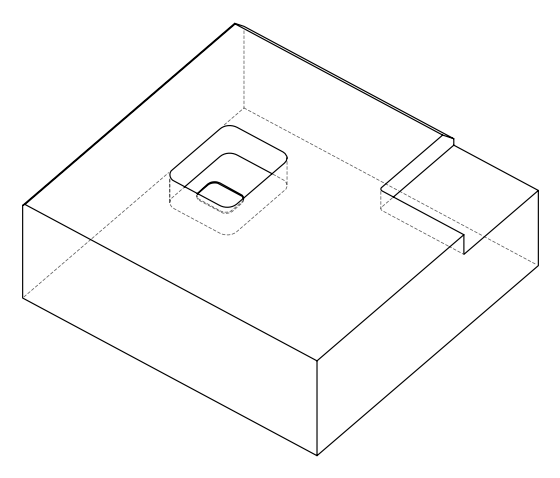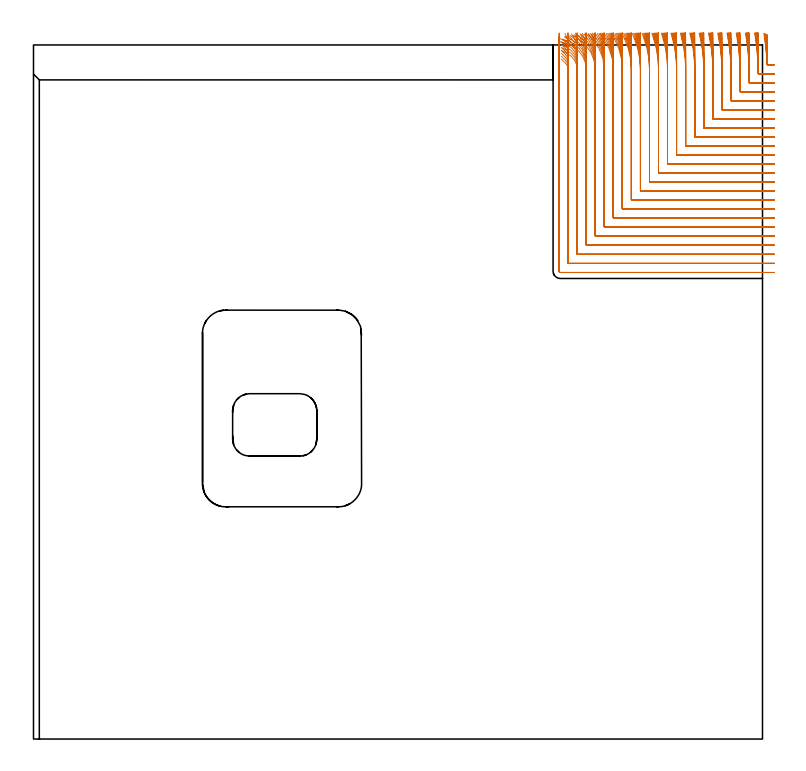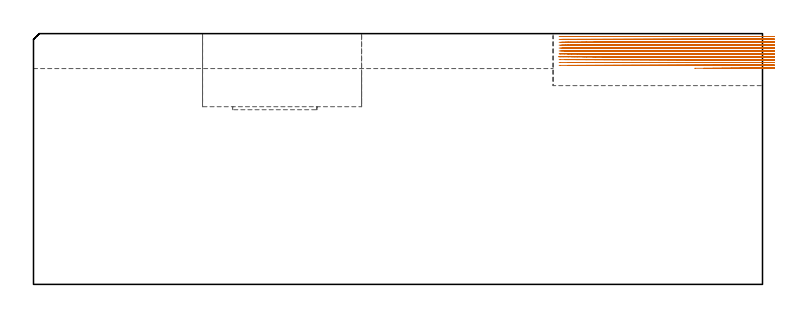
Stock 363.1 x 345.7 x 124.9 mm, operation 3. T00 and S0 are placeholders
(PLAN: 5 operations, 2 tool changes, 150.5 min)
(1 AREA_MILL | FG_CHAMFER_SURFACE | UGT0205_001 | 5.41 min | 1401 mm3)
(2 AREA_MILL_1 | FG_CHAMFER_SURFACE_1 | UGT0205_001 | 14.68 min | 40310 mm3)
(3 MILL_CORNER_NOTCH_RECTANGULAR | CORNER_NOTCH_RECTANGULAR | NXT0201_008 | Follow Part, ap 1.5, ae 75% | 117.06 min | 312967 mm3)
(4 MILL_RECTANGULAR_POCKET | POCKET_RECTANGULAR_STRAIGHT | NXT0201_012 | Follow Part, ap 4, ae 75% | 13.1 min | 278167 mm3)
(5 MILL_RECTANGULAR_POCKET_1 | POCKET_RECTANGULAR_STRAIGHT_1 | NXT0201_012 | Follow Part, ap 4, ae 75% | 0.28 min | 1844 mm3)
(TOOL UGT0205_001 | Chamfer Mill 20 x 3 x 45 deg. | D20 FL50 Z2)
(TOOL NXT0201_008 | ENDMILL 6mm [2P460-0600-NA 1630] | D6 FL26 Z6)
(TOOL NXT0201_012 | ENDMILL 16mm [2P460-1600-NA 1630] | D16 FL38 Z6)
(OP 3 MILL_CORNER_NOTCH_RECTANGULAR, part 1 of 2)
G17 G21 G94 G90
T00 M6
G54
G17 G0 G90 X363.758 Y351.461 S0 M3
G43 Z134.9 H1
Z123.461
G94 G1 X364.195 Y348.493 F250.
G2 X365.263 Y336.186 R103.5 F500.
G3 X365.556 Y335.9 R0.3
G2 X366.1 Y335.901 R103.5
G1 X369.1 F250.
G0 Z134.9
X359.148 Y351.664
Z123.461
G1 X359.612 Y348.7
G2 X360.8 Y333.408 R99. F500.
G1 Y331.694
G3 X361.094 Y331.4 R0.3
G1 X366.1
X369.1 F250.
G0 Z134.9
X354.569 Y351.66
Z123.461
G1 X355.055 Y348.7
G2 X356.3 Y333.408 R94.5 F500.
G1 Y327.194
G3 X356.594 Y326.9 R0.3
G1 X366.1
X369.1 F250.
G0 Z134.9
X349.982 Y351.656
Z123.461
G1 X350.491 Y348.7
G2 X351.8 Y333.408 R90. F500.
G1 Y322.694
G3 X352.094 Y322.4 R0.3
G1 X366.1
X369.1 F250.
G0 Z134.9
X345.385 Y351.652
Z123.461
G1 X345.921 Y348.7
G2 X347.3 Y333.408 R85.5 F500.
G1 Y318.195
G3 X347.595 Y317.9 R0.3
G1 X366.1
X369.1 F250.
G0 Z134.9
X340.777 Y351.646
Z123.461
G1 X341.343 Y348.7
G2 X342.8 Y333.408 R81. F500.
G1 Y313.695
G3 X343.095 Y313.4 R0.3
G1 X366.1
X369.1 F250.
G0 Z134.9
X336.156 Y351.639
Z123.461
G1 X336.756 Y348.7
G2 X338.3 Y333.408 R76.5 F500.
G1 Y309.195
G3 X338.595 Y308.9 R0.3
G1 X366.1
X369.1 F250.
G0 Z134.9
X331.52 Y351.632
Z123.461
G1 X332.157 Y348.7
G2 X333.8 Y333.408 R72. F500.
G1 Y304.695
G3 X334.095 Y304.4 R0.3
G1 X366.1
X369.1 F250.
G0 Z134.9
X326.865 Y351.622
Z123.461
G1 X327.545 Y348.7
G2 X329.3 Y333.408 R67.5 F500.
G1 Y300.195
G3 X329.595 Y299.9 R0.3
G1 X366.1
X369.1 F250.
G0 Z134.9
X322.188 Y351.61
Z123.461
G1 X322.916 Y348.7
G2 X324.8 Y333.408 R63. F500.
G1 Y295.695
G3 X325.095 Y295.4 R0.3
G1 X366.1
X369.1 F250.
G0 Z134.9
X317.482 Y351.596
Z123.461
G1 X318.266 Y348.7
G2 X320.3 Y333.408 R58.5 F500.
G1 Y291.196
G3 X320.596 Y290.9 R0.3
G1 X366.1
X369.1 F250.
G0 Z134.9
X312.74 Y351.577
Z123.461
G1 X313.589 Y348.7
G2 X315.8 Y333.408 R54. F500.
G1 Y286.696
G3 X316.096 Y286.4 R0.3
G1 X366.1
X369.1 F250.
G0 Z134.9
X307.952 Y351.553
Z123.461
G1 X308.879 Y348.7
G2 X311.3 Y333.408 R49.5 F500.
G1 Y282.196
G3 X311.596 Y281.9 R0.3
G1 X366.1
X369.1 F250.
G0 Z134.9
X303.103 Y351.521
Z123.461
G1 X304.122 Y348.7
G2 X306.8 Y333.408 R45. F500.
G1 Y277.696
G3 X307.096 Y277.4 R0.3
G1 X366.1
X369.1 F250.
G0 Z134.9
X298.169 Y351.478
Z123.461
G1 X299.302 Y348.7
G2 X302.3 Y333.408 R40.5 F500.
G1 Y273.196
G3 X302.596 Y272.9 R0.3
G1 X366.1
X369.1 F250.
G0 Z134.9
X293.116 Y351.416
Z123.461
G1 X294.391 Y348.7
G2 X297.8 Y333.408 R36. F500.
G1 Y268.696
G3 X298.096 Y268.4 R0.3
G1 X366.1
X369.1 F250.
G0 Z134.9
X287.883 Y351.323
Z123.461
G1 X289.339 Y348.7
G2 X293.3 Y333.408 R31.5 F500.
G1 Y264.197
G3 X293.597 Y263.9 R0.3
G1 X366.1
X369.1 F250.
G0 Z134.9
X282.353 Y351.172
Z123.461
G1 X284.052 Y348.7
G2 X288.8 Y333.408 R27. F500.
G1 Y259.697
G3 X289.097 Y259.4 R0.3
G1 X366.1
X369.1 F250.
G0 Z134.9
X276.266 Y350.901
Z123.461
G1 X278.305 Y348.7
G2 X284.3 Y333.408 R22.5 F500.
G1 Y255.197
G3 X284.597 Y254.9 R0.3
G1 X366.1
X369.1 F250.
G0 Z134.9
X268.746 Y350.282
Z123.461
G1 X271.295 Y348.7
G2 X279.8 Y333.408 R18. F500.
G1 Y250.697
G3 X280.097 Y250.4 R0.3
G1 X366.1
X369.1 F250.
G0 Z134.9
X262.996 Y347.185
Z123.461
G1 X265.857 Y346.284
G2 X275.3 Y333.408 R13.5 F500.
G1 Y246.197
G3 X275.597 Y245.9 R0.3
G1 X366.1
X369.1 F250.
G0 Z134.9
X263.112 Y342.804
Z123.461
G1 X265.799 Y341.47
G2 X270.8 Y333.408 R9. F500.
G1 Y241.697
G3 X271.097 Y241.4 R0.3
G1 X366.1
X369.1 F250.
G0 Z134.9
X262.932 Y338.696
Z123.461
G1 X265.025 Y336.547
G2 X266.3 Y333.408 R4.5 F500.
G1 Y237.197
G3 X266.597 Y236.9 R0.3
G1 X366.1
X369.1 F250.
G0 Z134.9
X261.8 Y336.408
Z123.461
G1 Y333.408
Y233. F500.
G3 X262.4 Y232.4 R0.6
G1 X366.1
X369.1 F250.
G0 Z134.9
X364.018 Y351.373
Z122.022
G1 X364.41 Y348.399
G2 X365.291 Y336.19 R103.5 F500.
G3 X365.585 Y335.9 R0.3
G2 X366.1 Y335.901 R103.5
G1 X369.1 F250.
G0 Z134.9
X359.408 Y351.671
Z122.022
G1 X359.827 Y348.7
G2 X360.8 Y334.857 R99. F500.
G1 Y331.694
G3 X361.094 Y331.4 R0.3
G1 X366.1
X369.1 F250.
G0 Z134.9
X354.841 Y351.668
Z122.022
G1 X355.281 Y348.7
G2 X356.3 Y334.857 R94.5 F500.
G1 Y327.194
G3 X356.594 Y326.9 R0.3
G1 X366.1
X369.1 F250.
G0 Z134.9
X350.268 Y351.664
Z122.022
G1 X350.729 Y348.7
G2 X351.8 Y334.857 R90. F500.
G1 Y322.694
G3 X352.094 Y322.4 R0.3
G1 X366.1
X369.1 F250.
G0 Z134.9
X345.686 Y351.66
Z122.022
G1 X346.172 Y348.7
G2 X347.3 Y334.857 R85.5 F500.
G1 Y318.195
G3 X347.595 Y317.9 R0.3
G1 X366.1
X369.1 F250.
G0 Z134.9
X341.096 Y351.656
Z122.022
G1 X341.608 Y348.7
G2 X342.8 Y334.857 R81. F500.
G1 Y313.695
G3 X343.095 Y313.4 R0.3
G1 X366.1
X369.1 F250.
G0 Z134.9
X336.494 Y351.65
Z122.022
G1 X337.037 Y348.7
G2 X338.3 Y334.857 R76.5 F500.
G1 Y309.195
G3 X338.595 Y308.9 R0.3
G1 X366.1
X369.1 F250.
G0 Z134.9
X331.88 Y351.644
Z122.022
G1 X332.457 Y348.7
G2 X333.8 Y334.857 R72. F500.
G1 Y304.695
G3 X334.095 Y304.4 R0.3
G1 X366.1
X369.1 F250.
G0 Z134.9
X327.25 Y351.636
Z122.022
G1 X327.865 Y348.7
G2 X329.3 Y334.857 R67.5 F500.
G1 Y300.195
G3 X329.595 Y299.9 R0.3
G1 X366.1
X369.1 F250.
G0 Z134.9
X322.601 Y351.627
Z122.022
G1 X323.26 Y348.7
G2 X324.8 Y334.857 R63. F500.
G1 Y295.695
G3 X325.095 Y295.4 R0.3
G1 X366.1
X369.1 F250.
G0 Z134.9
X317.929 Y351.615
Z122.022
G1 X318.639 Y348.7
G2 X320.3 Y334.857 R58.5 F500.
G1 Y291.196
G3 X320.596 Y290.9 R0.3
G1 X366.1
X369.1 F250.
G0 Z134.9
X313.226 Y351.6
Z122.022
G1 X313.996 Y348.7
G2 X315.8 Y334.857 R54. F500.
G1 Y286.696
G3 X316.096 Y286.4 R0.3
G1 X366.1
X369.1 F250.
G0 Z134.9
X308.486 Y351.58
Z122.022
G1 X309.325 Y348.7
G2 X311.3 Y334.857 R49.5 F500.
G1 Y282.196
G3 X311.596 Y281.9 R0.3
G1 X366.1
X369.1 F250.
G0 Z134.9
X303.695 Y351.555
Z122.022
G1 X304.618 Y348.7
G2 X306.8 Y334.857 R45. F500.
G1 Y277.696
G3 X307.096 Y277.4 R0.3
G1 X366.1
X369.1 F250.
G0 Z134.9
X298.835 Y351.519
Z122.022
G1 X299.861 Y348.7
G2 X302.3 Y334.857 R40.5 F500.
G1 Y273.196
G3 X302.596 Y272.9 R0.3
G1 X366.1
X369.1 F250.
G0 Z134.9
X293.879 Y351.469
Z122.022
G1 X295.032 Y348.7
G2 X297.8 Y334.857 R36. F500.
G1 Y268.696
G3 X298.096 Y268.4 R0.3
G1 X366.1
X369.1 F250.
G0 Z134.9
X288.777 Y351.395
Z122.022
G1 X290.095 Y348.7
G2 X293.3 Y334.857 R31.5 F500.
G1 Y264.197
G3 X293.597 Y263.9 R0.3
G1 X366.1
X369.1 F250.
G0 Z134.9
X283.443 Y351.276
Z122.022
G1 X284.981 Y348.7
G2 X288.8 Y334.857 R27. F500.
G1 Y259.697
G3 X289.097 Y259.4 R0.3
G1 X366.1
X369.1 F250.
G0 Z134.9
X277.692 Y351.065
Z122.022
G1 X279.538 Y348.7
G2 X284.3 Y334.857 R22.5 F500.
G1 Y255.197
G3 X284.597 Y254.9 R0.3
G1 X366.1
X369.1 F250.
G0 Z134.9
X270.998 Y350.618
Z122.022
G1 X273.305 Y348.7
G2 X279.8 Y334.857 R18. F500.
G1 Y250.697
G3 X280.097 Y250.4 R0.3
G1 X366.1
X369.1 F250.
G0 Z134.9
X263.611 Y348.567
Z122.022
G1 X266.429 Y347.538
G2 X275.3 Y334.857 R13.5 F500.
G1 Y246.197
G3 X275.597 Y245.9 R0.3
G1 X366.1
X369.1 F250.
G0 Z134.9
X263.112 Y344.253
Z122.022
G1 X265.8 Y342.92
G2 X270.8 Y334.857 R9. F500.
G1 Y241.697
G3 X271.097 Y241.4 R0.3
G1 X366.1
X369.1 F250.
G0 Z134.9
X262.942 Y340.143
Z122.022
G1 X265.03 Y337.99
G2 X266.3 Y334.857 R4.5 F500.
G1 Y237.197
G3 X266.597 Y236.9 R0.3
G1 X366.1
X369.1 F250.
G0 Z134.9
X261.8 Y337.857
Z122.022
G1 Y334.857
Y233. F500.
G3 X262.4 Y232.4 R0.6
G1 X366.1
X369.1 F250.
G0 Z134.9
X364.254 Y351.277
Z120.583
G1 X364.602 Y348.297
G2 X365.3 Y336.295 R103.5 F500.
G1 Y336.194
G3 X365.594 Y335.9 R0.3
G2 X366.1 Y335.901 R103.5
G1 X369.1 F250.
G0 Z134.9
X359.644 Y351.676
Z120.583
G1 X360.02 Y348.7
G2 X360.8 Y336.295 R99. F500.
G1 Y331.694
G3 X361.094 Y331.4 R0.3
G1 X366.1
X369.1 F250.
G0 Z134.9
X355.089 Y351.674
Z120.583
G1 X355.482 Y348.7
G2 X356.3 Y336.295 R94.5 F500.
G1 Y327.194
G3 X356.594 Y326.9 R0.3
G1 X366.1
X369.1 F250.
G0 Z134.9
X350.528 Y351.671
Z120.583
G1 X350.941 Y348.7
G2 X351.8 Y336.295 R90. F500.
G1 Y322.694
G3 X352.094 Y322.4 R0.3
G1 X366.1
X369.1 F250.
G0 Z134.9
X345.96 Y351.668
Z120.583
G1 X346.395 Y348.7
G2 X347.3 Y336.295 R85.5 F500.
G1 Y318.194
G3 X347.594 Y317.9 R0.3
G1 X366.1
X369.1 F250.
G0 Z134.9
X341.385 Y351.665
Z120.583
G1 X341.845 Y348.7
G2 X342.8 Y336.295 R81. F500.
G1 Y313.695
G3 X343.095 Y313.4 R0.3
G1 X366.1
X369.1 F250.
G0 Z134.9
X336.801 Y351.66
Z120.583
G1 X337.288 Y348.7
G2 X338.3 Y336.295 R76.5 F500.
G1 Y309.195
G3 X338.595 Y308.9 R0.3
G1 X366.1
X369.1 F250.
G0 Z134.9
X332.207 Y351.655
Z120.583
G1 X332.723 Y348.7
G2 X333.8 Y336.295 R72. F500.
G1 Y304.695
G3 X334.095 Y304.4 R0.3
G1 X366.1
X369.1 F250.
G0 Z134.9
X327.599 Y351.649
Z120.583
G1 X328.15 Y348.7
G2 X329.3 Y336.295 R67.5 F500.
G1 Y300.195
G3 X329.595 Y299.9 R0.3
G1 X366.1
X369.1 F250.
G0 Z134.9
X322.976 Y351.641
Z120.583
G1 X323.567 Y348.7
G2 X324.8 Y336.295 R63. F500.
G1 Y295.695
G3 X325.095 Y295.4 R0.3
G1 X366.1
X369.1 F250.
G0 Z134.9
X318.334 Y351.632
Z120.583
G1 X318.97 Y348.7
G2 X320.3 Y336.295 R58.5 F500.
G1 Y291.196
G3 X320.596 Y290.9 R0.3
G1 X366.1
X369.1 F250.
G0 Z134.9
X313.667 Y351.62
Z120.583
G1 X314.356 Y348.7
G2 X315.8 Y336.295 R54. F500.
G1 Y286.696
G3 X316.096 Y286.4 R0.3
G1 X366.1
X369.1 F250.
G0 Z134.9
X308.969 Y351.604
Z120.583
G1 X309.721 Y348.7
G2 X311.3 Y336.295 R49.5 F500.
G1 Y282.196
G3 X311.596 Y281.9 R0.3
G1 X366.1
X369.1 F250.
G0 Z134.9
X304.23 Y351.584
Z120.583
G1 X305.057 Y348.7
G2 X306.8 Y336.295 R45. F500.
G1 Y277.696
G3 X307.096 Y277.4 R0.3
G1 X366.1
X369.1 F250.
G0 Z134.9
X299.435 Y351.556
Z120.583
G1 X300.354 Y348.7
G2 X302.3 Y336.295 R40.5 F500.
G1 Y273.196
G3 X302.596 Y272.9 R0.3
G1 X366.1
X369.1 F250.
G0 Z134.9
X294.562 Y351.516
Z120.583
G1 X295.595 Y348.7
G2 X297.8 Y336.295 R36. F500.
G1 Y268.696
G3 X298.096 Y268.4 R0.3
G1 X366.1
X369.1 F250.
G0 Z134.9
X289.573 Y351.458
Z120.583
G1 X290.755 Y348.7
G2 X293.3 Y336.295 R31.5 F500.
G1 Y264.197
G3 X293.597 Y263.9 R0.3
G1 X366.1
X369.1 F250.
G0 Z134.9
X284.404 Y351.365
Z120.583
G1 X285.782 Y348.7
G2 X288.8 Y336.295 R27. F500.
G1 Y259.697
G3 X289.097 Y259.4 R0.3
G1 X366.1
X369.1 F250.
G0 Z134.9
X278.918 Y351.203
Z120.583
G1 X280.572 Y348.7
G2 X284.3 Y336.295 R22.5 F500.
G1 Y255.197
G3 X284.597 Y254.9 R0.3
G1 X366.1
X369.1 F250.
G0 Z134.9
X272.776 Y350.874
Z120.583
G1 X274.843 Y348.7
G2 X279.8 Y336.295 R18. F500.
G1 Y250.697
G3 X280.097 Y250.4 R0.3
G1 X366.1
X369.1 F250.
G0 Z134.9
X264.936 Y349.765
Z120.583
G1 X267.64 Y348.467
G2 X275.3 Y336.295 R13.5 F500.
G1 Y246.197
G3 X275.597 Y245.9 R0.3
G1 X366.1
X369.1 F250.
G0 Z134.9
X263.112 Y345.691
Z120.583
G1 X265.8 Y344.358
G2 X270.8 Y336.295 R9. F500.
G1 Y241.697
G3 X271.097 Y241.4 R0.3
G1 X366.1
X369.1 F250.
G0 Z134.9
X262.941 Y341.582
Z120.583
G1 X265.03 Y339.429
G2 X266.3 Y336.295 R4.5 F500.
G1 Y237.197
G3 X266.597 Y236.9 R0.3
G1 X366.1
X369.1 F250.
G0 Z134.9
X261.8 Y339.295
Z120.583
G1 Y336.295
Y233. F500.
G3 X262.4 Y232.4 R0.6
G1 X366.1
X369.1 F250.
G0 Z134.9
X364.467 Y351.177
Z119.144
G1 X364.77 Y348.192
G2 X365.3 Y337.734 R103.5 F500.
G1 Y336.194
G3 X365.594 Y335.9 R0.3
G2 X366.1 Y335.901 R103.5
G1 X369.1 F250.
G0 Z134.9
X359.858 Y351.682
Z119.144
G1 X360.191 Y348.7
G2 X360.8 Y337.734 R99. F500.
G1 Y331.694
G3 X361.094 Y331.4 R0.3
G1 X366.1
X369.1 F250.
G0 Z134.9
X355.313 Y351.68
Z119.144
G1 X355.662 Y348.7
G2 X356.3 Y337.734 R94.5 F500.
G1 Y327.194
G3 X356.594 Y326.9 R0.3
G1 X366.1
X369.1 F250.
G0 Z134.9
X350.764 Y351.678
Z119.144
G1 X351.129 Y348.7
G2 X351.8 Y337.734 R90. F500.
G1 Y322.694
G3 X352.094 Y322.4 R0.3
G1 X366.1
X369.1 F250.
G0 Z134.9
X346.209 Y351.675
Z119.144
G1 X346.594 Y348.7
G2 X347.3 Y337.734 R85.5 F500.
G1 Y318.194
G3 X347.594 Y317.9 R0.3
G1 X366.1
X369.1 F250.
G0 Z134.9
X341.648 Y351.672
Z119.144
G1 X342.054 Y348.7
G2 X342.8 Y337.734 R81. F500.
G1 Y313.695
G3 X343.095 Y313.4 R0.3
G1 X366.1
X369.1 F250.
G0 Z134.9
X337.08 Y351.669
Z119.144
G1 X337.51 Y348.7
G2 X338.3 Y337.734 R76.5 F500.
G1 Y309.195
G3 X338.595 Y308.9 R0.3
G1 X366.1
X369.1 F250.
G0 Z134.9
X332.503 Y351.665
Z119.144
G1 X332.96 Y348.7
G2 X333.8 Y337.734 R72. F500.
G1 Y304.695
G3 X334.095 Y304.4 R0.3
G1 X366.1
X369.1 F250.
G0 Z134.9
X327.916 Y351.66
Z119.144
G1 X328.403 Y348.7
G2 X329.3 Y337.734 R67.5 F500.
G1 Y300.195
G3 X329.595 Y299.9 R0.3
G1 X366.1
X369.1 F250.
G0 Z134.9
X323.316 Y351.654
Z119.144
G1 X323.838 Y348.7
G2 X324.8 Y337.734 R63. F500.
G1 Y295.695
G3 X325.095 Y295.4 R0.3
G1 X366.1
X369.1 F250.
G0 Z134.9
X318.701 Y351.647
Z119.144
G1 X319.263 Y348.7
G2 X320.3 Y337.734 R58.5 F500.
G1 Y291.196
G3 X320.596 Y290.9 R0.3
G1 X366.1
X369.1 F250.
G0 Z134.9
X314.066 Y351.637
Z119.144
G1 X314.675 Y348.7
G2 X315.8 Y337.734 R54. F500.
G1 Y286.696
G3 X316.096 Y286.4 R0.3
G1 X366.1
X369.1 F250.
G0 Z134.9
X309.405 Y351.625
Z119.144
G1 X310.07 Y348.7
G2 X311.3 Y337.734 R49.5 F500.
G1 Y282.196
G3 X311.596 Y281.9 R0.3
G1 X366.1
X369.1 F250.
G0 Z134.9
X304.712 Y351.61
Z119.144
G1 X305.443 Y348.7
G2 X306.8 Y337.734 R45. F500.
G1 Y277.696
G3 X307.096 Y277.4 R0.3
G1 X366.1
X369.1 F250.
G0 Z134.9
X299.975 Y351.588
Z119.144
G1 X300.787 Y348.7
G2 X302.3 Y337.734 R40.5 F500.
G1 Y273.196
G3 X302.596 Y272.9 R0.3
G1 X366.1
X369.1 F250.
G0 Z134.9
X295.175 Y351.557
Z119.144
G1 X296.089 Y348.7
G2 X297.8 Y337.734 R36. F500.
G1 Y268.696
G3 X298.096 Y268.4 R0.3
G1 X366.1
X369.1 F250.
G0 Z134.9
X290.285 Y351.512
Z119.144
G1 X291.33 Y348.7
G2 X293.3 Y337.734 R31.5 F500.
G1 Y264.197
G3 X293.597 Y263.9 R0.3
G1 X366.1
X369.1 F250.
G0 Z134.9
X285.254 Y351.441
Z119.144
G1 X286.473 Y348.7
G2 X288.8 Y337.734 R27. F500.
G1 Y259.697
G3 X289.097 Y259.4 R0.3
G1 X366.1
X369.1 F250.
G0 Z134.9
X279.985 Y351.32
Z119.144
G1 X281.447 Y348.7
G2 X284.3 Y337.734 R22.5 F500.
G1 Y255.197
G3 X284.597 Y254.9 R0.3
G1 X366.1
X369.1 F250.
G0 Z134.9
X274.246 Y351.079
Z119.144
G1 X276.074 Y348.7
G2 X279.8 Y337.734 R18. F500.
G1 Y250.697
G3 X280.097 Y250.4 R0.3
G1 X366.1
X369.1 F250.
G0 Z134.9
X267.237 Y350.45
Z119.144
G1 X269.674 Y348.7
G2 X275.3 Y337.734 R13.5 F500.
G1 Y246.197
G3 X275.597 Y245.9 R0.3
G1 X366.1
X369.1 F250.
G0 Z134.9
X263.114 Y347.129
Z119.144
G1 X265.802 Y345.795
G2 X270.8 Y337.734 R9. F500.
G1 Y241.697
G3 X271.097 Y241.4 R0.3
G1 X366.1
X369.1 F250.
G0 Z134.9
X262.941 Y343.021
Z119.144
G1 X265.03 Y340.867
G2 X266.3 Y337.734 R4.5 F500.
G1 Y237.198
G3 X266.597 Y236.9 R0.3
G1 X366.1
X369.1 F250.
G0 Z134.9
X261.8 Y340.734
Z119.144
G1 Y337.734
Y233. F500.
G3 X262.4 Y232.4 R0.6
G1 X366.1
X369.1 F250.
G0 Z134.9
X364.657 Y351.077
Z117.705
G1 X364.915 Y348.089
G2 X365.3 Y339.17 R103.5 F500.
G1 Y336.194
G3 X365.594 Y335.9 R0.3
G2 X366.1 Y335.901 R103.5
G1 X369.1 F250.
G0 Z134.9
X360.051 Y351.686
Z117.705
G1 X360.34 Y348.7
G2 X360.8 Y339.17 R99. F500.
G1 Y331.694
G3 X361.094 Y331.4 R0.3
G1 X366.1
X369.1 F250.
G0 Z134.9
X355.516 Y351.685
Z117.705
G1 X355.818 Y348.7
G2 X356.3 Y339.17 R94.5 F500.
G1 Y327.194
G3 X356.594 Y326.9 R0.3
G1 X366.1
X369.1 F250.
G0 Z134.9
X350.976 Y351.683
Z117.705
G1 X351.294 Y348.7
G2 X351.8 Y339.17 R90. F500.
G1 Y322.694
G3 X352.094 Y322.4 R0.3
G1 X366.1
X369.1 F250.
G0 Z134.9
X346.433 Y351.681
Z117.705
G1 X346.767 Y348.7
G2 X347.3 Y339.17 R85.5 F500.
G1 Y318.194
G3 X347.594 Y317.9 R0.3
G1 X366.1
X369.1 F250.
G0 Z134.9
X341.884 Y351.679
Z117.705
G1 X342.237 Y348.7
G2 X342.8 Y339.17 R81. F500.
G1 Y313.695
G3 X343.095 Y313.4 R0.3
G1 X366.1
X369.1 F250.
G0 Z134.9
X337.33 Y351.677
Z117.705
G1 X337.704 Y348.7
G2 X338.3 Y339.17 R76.5 F500.
G1 Y309.195
G3 X338.595 Y308.9 R0.3
G1 X366.1
X369.1 F250.
G0 Z134.9
X332.769 Y351.674
Z117.705
G1 X333.167 Y348.7
G2 X333.8 Y339.17 R72. F500.
G1 Y304.695
G3 X334.095 Y304.4 R0.3
G1 X366.1
X369.1 F250.
G0 Z134.9
X328.2 Y351.67
Z117.705
G1 X328.624 Y348.7
G2 X329.3 Y339.17 R67.5 F500.
G1 Y300.195
G3 X329.595 Y299.9 R0.3
G1 X366.1
X369.1 F250.
G0 Z134.9
X323.621 Y351.665
Z117.705
G1 X324.075 Y348.7
G2 X324.8 Y339.17 R63. F500.
G1 Y295.695
G3 X325.095 Y295.4 R0.3
G1 X366.1
X369.1 F250.
G0 Z134.9
X319.03 Y351.66
Z117.705
G1 X319.519 Y348.7
G2 X320.3 Y339.17 R58.5 F500.
G1 Y291.196
G3 X320.596 Y290.9 R0.3
G1 X366.1
X369.1 F250.
G0 Z134.9
X314.423 Y351.653
Z117.705
G1 X314.952 Y348.7
G2 X315.8 Y339.17 R54. F500.
G1 Y286.696
G3 X316.096 Y286.4 R0.3
G1 X366.1
X369.1 F250.
G0 Z134.9
X309.796 Y351.644
Z117.705
G1 X310.374 Y348.7
G2 X311.3 Y339.17 R49.5 F500.
G1 Y282.196
G3 X311.596 Y281.9 R0.3
G1 X366.1
X369.1 F250.
G0 Z134.9
X305.144 Y351.632
Z117.705
G1 X305.779 Y348.7
G2 X306.8 Y339.17 R45. F500.
G1 Y277.696
G3 X307.096 Y277.4 R0.3
G1 X366.1
X369.1 F250.
G0 Z134.9
X300.457 Y351.616
Z117.705
G1 X301.163 Y348.7
G2 X302.3 Y339.17 R40.5 F500.
G1 Y273.196
G3 X302.596 Y272.9 R0.3
G1 X366.1
X369.1 F250.
G0 Z134.9
X295.722 Y351.593
Z117.705
G1 X296.516 Y348.7
G2 X297.8 Y339.17 R36. F500.
G1 Y268.696
G3 X298.096 Y268.4 R0.3
G1 X366.1
X369.1 F250.
G0 Z134.9
X290.916 Y351.559
Z117.705
G1 X291.824 Y348.7
G2 X293.3 Y339.17 R31.5 F500.
G1 Y264.197
G3 X293.597 Y263.9 R0.3
G1 X366.1
X369.1 F250.
G0 Z134.9
X286.003 Y351.507
Z117.705
G1 X287.062 Y348.7
G2 X288.8 Y339.17 R27. F500.
G1 Y259.697
G3 X289.097 Y259.4 R0.3
G1 X366.1
X369.1 F250.
G0 Z134.9
X280.911 Y351.418
Z117.705
G1 X282.182 Y348.7
G2 X284.3 Y339.17 R22.5 F500.
G1 Y255.197
G3 X284.597 Y254.9 R0.3
G1 X366.1
X369.1 F250.
G0 Z134.9
X275.482 Y351.245
Z117.705
G1 X277.07 Y348.7
G2 X279.8 Y339.17 R18. F500.
G1 Y250.697
G3 X280.097 Y250.4 R0.3
G1 X366.1
X369.1 F250.
G0 Z134.9
X269.244 Y350.825
Z117.705
G1 X271.362 Y348.7
G2 X275.3 Y339.17 R13.5 F500.
G1 Y246.197
G3 X275.597 Y245.9 R0.3
G1 X366.1
X369.1 F250.
G0 Z134.9
X263.496 Y348.504
Z117.705
G1 X266.127 Y347.062
G2 X270.8 Y339.17 R9. F500.
G1 Y241.697
G3 X271.097 Y241.4 R0.3
G1 X366.1
X369.1 F250.
G0 Z134.9
X262.94 Y344.457
Z117.705
G1 X265.029 Y342.304
G2 X266.3 Y339.17 R4.5 F500.
G1 Y237.197
G3 X266.597 Y236.9 R0.3
G1 X366.1
X369.1 F250.
G0 Z134.9
X261.8 Y342.17
Z117.705
G1 Y339.17
Y233. F500.
G3 X262.4 Y232.4 R0.6
G1 X366.1
X369.1 F250.
G0 Z134.9
X364.823 Y350.983
Z116.267
G1 X365.037 Y347.991
G2 X365.3 Y340.613 R103.5 F500.
G1 Y336.194
G3 X365.594 Y335.9 R0.3
G2 X366.1 Y335.901 R103.5
G1 X369.1 F250.
G0 Z134.9
X360.224 Y351.69
Z116.267
G1 X360.469 Y348.7
G2 X360.8 Y340.613 R99. F500.
G1 Y331.694
G3 X361.094 Y331.4 R0.3
G1 X366.1
X369.1 F250.
G0 Z134.9
X355.697 Y351.689
Z116.267
G1 X355.953 Y348.7
G2 X356.3 Y340.613 R94.5 F500.
G1 Y327.194
G3 X356.594 Y326.9 R0.3
G1 X366.1
X369.1 F250.
G0 Z134.9
X351.166 Y351.688
Z116.267
G1 X351.436 Y348.7
G2 X351.8 Y340.613 R90. F500.
G1 Y322.694
G3 X352.094 Y322.4 R0.3
G1 X366.1
X369.1 F250.
G0 Z134.9
X346.633 Y351.687
Z116.267
G1 X346.917 Y348.7
G2 X347.3 Y340.613 R85.5 F500.
G1 Y318.194
G3 X347.594 Y317.9 R0.3
G1 X366.1
X369.1 F250.
G0 Z134.9
X342.096 Y351.685
Z116.267
G1 X342.395 Y348.7
G2 X342.8 Y340.613 R81. F500.
G1 Y313.695
G3 X343.095 Y313.4 R0.3
G1 X366.1
X369.1 F250.
G0 Z134.9
X337.554 Y351.683
Z116.267
G1 X337.871 Y348.7
G2 X338.3 Y340.613 R76.5 F500.
G1 Y309.195
G3 X338.595 Y308.9 R0.3
G1 X366.1
X369.1 F250.
G0 Z134.9
X333.007 Y351.681
Z116.267
G1 X333.344 Y348.7
G2 X333.8 Y340.613 R72. F500.
G1 Y304.695
G3 X334.095 Y304.4 R0.3
G1 X366.1
X369.1 F250.
G0 Z134.9
X328.454 Y351.678
Z116.267
G1 X328.814 Y348.7
G2 X329.3 Y340.613 R67.5 F500.
G1 Y300.195
G3 X329.595 Y299.9 R0.3
G1 X366.1
X369.1 F250.
G0 Z134.9
X323.894 Y351.675
Z116.267
G1 X324.279 Y348.7
G2 X324.8 Y340.613 R63. F500.
G1 Y295.695
G3 X325.095 Y295.4 R0.3
G1 X366.1
X369.1 F250.
G0 Z134.9
X319.324 Y351.671
Z116.267
G1 X319.738 Y348.7
G2 X320.3 Y340.613 R58.5 F500.
G1 Y291.196
G3 X320.596 Y290.9 R0.3
G1 X366.1
X369.1 F250.
G0 Z134.9
X314.742 Y351.666
Z116.267
G1 X315.191 Y348.7
G2 X315.8 Y340.613 R54. F500.
G1 Y286.696
G3 X316.096 Y286.4 R0.3
G1 X366.1
X369.1 F250.
G0 Z134.9
X310.145 Y351.66
Z116.267
G1 X310.635 Y348.7
G2 X311.3 Y340.613 R49.5 F500.
G1 Y282.196
G3 X311.596 Y281.9 R0.3
G1 X366.1
X369.1 F250.
G0 Z134.9
X305.528 Y351.651
Z116.267
G1 X306.067 Y348.7
G2 X306.8 Y340.613 R45. F500.
G1 Y277.696
G3 X307.096 Y277.4 R0.3
G1 X366.1
X369.1 F250.
G0 Z134.9
X300.885 Y351.64
Z116.267
G1 X301.484 Y348.7
G2 X302.3 Y340.613 R40.5 F500.
G1 Y273.196
G3 X302.596 Y272.9 R0.3
G1 X366.1
X369.1 F250.
G0 Z134.9
X296.206 Y351.623
Z116.267
G1 X296.88 Y348.7
G2 X297.8 Y340.613 R36. F500.
G1 Y268.696
G3 X298.096 Y268.4 R0.3
G1 X366.1
X369.1 F250.
G0 Z134.9
X291.474 Y351.599
Z116.267
G1 X292.244 Y348.7
G2 X293.3 Y340.613 R31.5 F500.
G1 Y264.197
G3 X293.597 Y263.9 R0.3
G1 X366.1
X369.1 F250.
G0 Z134.9
X286.662 Y351.562
Z116.267
G1 X287.56 Y348.7
G2 X288.8 Y340.613 R27. F500.
G1 Y259.697
G3 X289.097 Y259.4 R0.3
G1 X366.1
X369.1 F250.
G0 Z134.9
X281.718 Y351.499
Z116.267
G1 X282.796 Y348.7
G2 X284.3 Y340.613 R22.5 F500.
G1 Y255.197
G3 X284.597 Y254.9 R0.3
G1 X366.1
X369.1 F250.
G0 Z134.9
X276.533 Y351.38
Z116.267
G1 X277.881 Y348.7
G2 X279.8 Y340.613 R18. F500.
G1 Y250.697
G3 X280.097 Y250.4 R0.3
G1 X366.1
X369.1 F250.
G0 Z134.9
X270.812 Y351.102
Z116.267
G1 X272.61 Y348.7
G2 X275.3 Y340.613 R13.5 F500.
G1 Y246.197
G3 X275.597 Y245.9 R0.3
G1 X366.1
X369.1 F250.
G0 Z134.9
X264.395 Y349.738
Z116.267
G1 X266.873 Y348.047
G2 X270.8 Y340.613 R9. F500.
G1 Y241.697
G3 X271.097 Y241.4 R0.3
G1 X366.1
X369.1 F250.
G0 Z134.9
X262.939 Y345.9
Z116.267
G1 X265.029 Y343.747
G2 X266.3 Y340.613 R4.5 F500.
G1 Y237.197
G3 X266.597 Y236.9 R0.3
G1 X366.1
X369.1 F250.
G0 Z134.9
X261.8 Y343.613
Z116.267
G1 Y340.613
Y233. F500.
G3 X262.4 Y232.4 R0.6
G1 X366.1
X369.1 F250.
G0 Z134.9
X364.979 Y350.892
Z114.828
G1 X365.144 Y347.896
G2 X365.3 Y342.212 R103.5 F500.
G1 Y336.194
G3 X365.594 Y335.9 R0.3
G2 X366.1 Y335.901 R103.5
G1 X369.1 F250.
G0 Z134.9
X360.391 Y351.694
Z114.828
G1 X360.587 Y348.7
G2 X360.8 Y342.212 R99. F500.
G1 Y331.694
G3 X361.094 Y331.4 R0.3
G1 X366.1
X369.1 F250.
G0 Z134.9
X355.871 Y351.693
Z114.828
G1 X356.077 Y348.7
G2 X356.3 Y342.212 R94.5 F500.
G1 Y327.194
G3 X356.594 Y326.9 R0.3
G1 X366.1
X369.1 F250.
G0 Z134.9
X351.35 Y351.692
Z114.828
G1 X351.566 Y348.7
G2 X351.8 Y342.212 R90. F500.
G1 Y322.694
G3 X352.094 Y322.4 R0.3
G1 X366.1
X369.1 F250.
G0 Z134.9
X346.826 Y351.691
Z114.828
G1 X347.053 Y348.7
G2 X347.3 Y342.212 R85.5 F500.
G1 Y318.194
G3 X347.594 Y317.9 R0.3
G1 X366.1
X369.1 F250.
G0 Z134.9
X342.299 Y351.69
Z114.828
G1 X342.54 Y348.7
G2 X342.8 Y342.212 R81. F500.
G1 Y313.695
G3 X343.095 Y313.4 R0.3
G1 X366.1
X369.1 F250.
G0 Z134.9
X337.77 Y351.689
Z114.828
G1 X338.024 Y348.7
G2 X338.3 Y342.212 R76.5 F500.
G1 Y309.195
G3 X338.595 Y308.9 R0.3
G1 X366.1
X369.1 F250.
G0 Z134.9
X333.237 Y351.688
Z114.828
G1 X333.507 Y348.7
G2 X333.8 Y342.212 R72. F500.
G1 Y304.695
G3 X334.095 Y304.4 R0.3
G1 X366.1
X369.1 F250.
G0 Z134.9
X328.699 Y351.686
Z114.828
G1 X328.987 Y348.7
G2 X329.3 Y342.212 R67.5 F500.
G1 Y300.195
G3 X329.595 Y299.9 R0.3
G1 X366.1
X369.1 F250.
G0 Z134.9
X324.156 Y351.684
Z114.828
G1 X324.465 Y348.7
G2 X324.8 Y342.212 R63. F500.
G1 Y295.695
G3 X325.095 Y295.4 R0.3
G1 X366.1
X369.1 F250.
G0 Z134.9
X319.606 Y351.681
Z114.828
G1 X319.939 Y348.7
G2 X320.3 Y342.212 R58.5 F500.
G1 Y291.196
G3 X320.596 Y290.9 R0.3
G1 X366.1
X369.1 F250.
G0 Z134.9
X315.048 Y351.678
Z114.828
G1 X315.409 Y348.7
G2 X315.8 Y342.212 R54. F500.
G1 Y286.696
G3 X316.096 Y286.4 R0.3
G1 X366.1
X369.1 F250.
G0 Z134.9
X310.48 Y351.674
Z114.828
G1 X310.873 Y348.7
G2 X311.3 Y342.212 R49.5 F500.
G1 Y282.196
G3 X311.596 Y281.9 R0.3
G1 X366.1
X369.1 F250.
G0 Z134.9
X305.897 Y351.669
Z114.828
G1 X306.33 Y348.7
G2 X306.8 Y342.212 R45. F500.
G1 Y277.696
G3 X307.096 Y277.4 R0.3
G1 X366.1
X369.1 F250.
G0 Z134.9
X301.296 Y351.661
Z114.828
G1 X301.777 Y348.7
G2 X302.3 Y342.212 R40.5 F500.
G1 Y273.196
G3 X302.596 Y272.9 R0.3
G1 X366.1
X369.1 F250.
G0 Z134.9
X296.67 Y351.651
Z114.828
G1 X297.21 Y348.7
G2 X297.8 Y342.212 R36. F500.
G1 Y268.696
G3 X298.096 Y268.4 R0.3
G1 X366.1
X369.1 F250.
G0 Z134.9
X292.007 Y351.636
Z114.828
G1 X292.625 Y348.7
G2 X293.3 Y342.212 R31.5 F500.
G1 Y264.197
G3 X293.597 Y263.9 R0.3
G1 X366.1
X369.1 F250.
G0 Z134.9
X287.288 Y351.612
Z114.828
G1 X288.009 Y348.7
G2 X288.8 Y342.212 R27. F500.
G1 Y259.697
G3 X289.097 Y259.4 R0.3
G1 X366.1
X369.1 F250.
G0 Z134.9
X282.479 Y351.573
Z114.828
G1 X283.344 Y348.7
G2 X284.3 Y342.212 R22.5 F500.
G1 Y255.197
G3 X284.597 Y254.9 R0.3
G1 X366.1
X369.1 F250.
G0 Z134.9
X277.509 Y351.498
Z114.828
G1 X278.59 Y348.7
G2 X279.8 Y342.212 R18. F500.
G1 Y250.697
G3 X280.097 Y250.4 R0.3
G1 X366.1
X369.1 F250.
G0 Z134.9
X272.197 Y351.331
Z114.828
G1 X273.639 Y348.7
G2 X275.3 Y342.212 R13.5 F500.
G1 Y246.197
G3 X275.597 Y245.9 R0.3
G1 X366.1
X369.1 F250.
G0 Z134.9
X265.874 Y350.779
Z114.828
G1 X268.037 Y348.7
G2 X270.8 Y342.212 R9. F500.
G1 Y241.697
G3 X271.097 Y241.4 R0.3
G1 X366.1
X369.1 F250.
G0 Z134.9
X262.032 Y347.615
Z114.828
G1 X264.454 Y345.845
G2 X266.3 Y342.212 R4.5 F500.
G1 Y237.197
G3 X266.597 Y236.9 R0.3
G1 X366.1
X369.1 F250.
G0 Z134.9
X261.8 Y345.212
Z114.828
G1 Y342.212
Y233. F500.
G3 X262.4 Y232.4 R0.6
G1 X366.1
X369.1 F250.
G0 Z134.9
X365.12 Y350.81
Z113.389
G1 X365.23 Y347.812
G2 X365.3 Y344.011 R103.5 F500.
G1 Y336.194
G3 X365.594 Y335.9 R0.3
G2 X366.1 Y335.901 R103.5
G1 X369.1 F250.
G0 Z134.9
X360.547 Y351.697
Z113.389
G1 X360.689 Y348.7
G2 X360.8 Y344.011 R99. F500.
G1 Y331.694
G3 X361.094 Y331.4 R0.3
G1 X366.1
X369.1 F250.
G0 Z134.9
X356.035 Y351.696
Z113.389
G1 X356.184 Y348.7
G2 X356.3 Y344.011 R94.5 F500.
G1 Y327.194
G3 X356.594 Y326.9 R0.3
G1 X366.1
X369.1 F250.
G0 Z134.9
X351.522 Y351.696
Z113.389
G1 X351.678 Y348.7
G2 X351.8 Y344.011 R90. F500.
G1 Y322.694
G3 X352.094 Y322.4 R0.3
G1 X366.1
X369.1 F250.
G0 Z134.9
X347.007 Y351.695
Z113.389
G1 X347.171 Y348.7
G2 X347.3 Y344.011 R85.5 F500.
G1 Y318.194
G3 X347.594 Y317.9 R0.3
G1 X366.1
X369.1 F250.
G0 Z134.9
X342.491 Y351.695
Z113.389
G1 X342.664 Y348.7
G2 X342.8 Y344.011 R81. F500.
G1 Y313.695
G3 X343.095 Y313.4 R0.3
G1 X366.1
X369.1 F250.
G0 Z134.9
X337.972 Y351.694
Z113.389
G1 X338.156 Y348.7
G2 X338.3 Y344.011 R76.5 F500.
G1 Y309.195
G3 X338.595 Y308.9 R0.3
G1 X366.1
X369.1 F250.
G0 Z134.9
X333.452 Y351.694
Z113.389
G1 X333.647 Y348.7
G2 X333.8 Y344.011 R72. F500.
G1 Y304.695
G3 X334.095 Y304.4 R0.3
G1 X366.1
X369.1 F250.
G0 Z134.9
X328.929 Y351.693
Z113.389
G1 X329.137 Y348.7
G2 X329.3 Y344.011 R67.5 F500.
G1 Y300.195
G3 X329.595 Y299.9 R0.3
G1 X366.1
X369.1 F250.
G0 Z134.9
X324.402 Y351.692
Z113.389
G1 X324.625 Y348.7
G2 X324.8 Y344.011 R63. F500.
G1 Y295.695
G3 X325.095 Y295.4 R0.3
G1 X366.1
X369.1 F250.
G0 Z134.9
X319.871 Y351.69
Z113.389
G1 X320.112 Y348.7
G2 X320.3 Y344.011 R58.5 F500.
G1 Y291.196
G3 X320.596 Y290.9 R0.3
G1 X366.1
X369.1 F250.
G0 Z134.9
X315.336 Y351.689
Z113.389
G1 X315.596 Y348.7
G2 X315.8 Y344.011 R54. F500.
G1 Y286.696
G3 X316.096 Y286.4 R0.3
G1 X366.1
X369.1 F250.
G0 Z134.9
X310.793 Y351.686
Z113.389
G1 X311.077 Y348.7
G2 X311.3 Y344.011 R49.5 F500.
G1 Y282.196
G3 X311.596 Y281.9 R0.3
G1 X366.1
X369.1 F250.
G0 Z134.9
X306.243 Y351.684
Z113.389
G1 X306.555 Y348.7
G2 X306.8 Y344.011 R45. F500.
G1 Y277.696
G3 X307.096 Y277.4 R0.3
G1 X366.1
X369.1 F250.
G0 Z134.9
X301.68 Y351.68
Z113.389
G1 X302.028 Y348.7
G2 X302.3 Y344.011 R40.5 F500.
G1 Y273.196
G3 X302.596 Y272.9 R0.3
G1 X366.1
X369.1 F250.
G0 Z134.9
X297.103 Y351.674
Z113.389
G1 X297.493 Y348.7
G2 X297.8 Y344.011 R36. F500.
G1 Y268.696
G3 X298.096 Y268.4 R0.3
G1 X366.1
X369.1 F250.
G0 Z134.9
X292.503 Y351.667
Z113.389
G1 X292.949 Y348.7
G2 X293.3 Y344.011 R31.5 F500.
G1 Y264.197
G3 X293.597 Y263.9 R0.3
G1 X366.1
X369.1 F250.
G0 Z134.9
X287.869 Y351.654
Z113.389
G1 X288.39 Y348.7
G2 X288.8 Y344.011 R27. F500.
G1 Y259.697
G3 X289.097 Y259.4 R0.3
G1 X366.1
X369.1 F250.
G0 Z134.9
X283.181 Y351.634
Z113.389
G1 X283.806 Y348.7
G2 X284.3 Y344.011 R22.5 F500.
G1 Y255.197
G3 X284.597 Y254.9 R0.3
G1 X366.1
X369.1 F250.
G0 Z134.9
X278.397 Y351.596
Z113.389
G1 X279.179 Y348.7
G2 X279.8 Y344.011 R18. F500.
G1 Y250.697
G3 X280.097 Y250.4 R0.3
G1 X366.1
X369.1 F250.
G0 Z134.9
X273.418 Y351.513
Z113.389
G1 X274.46 Y348.7
G2 X275.3 Y344.011 R13.5 F500.
G1 Y246.197
G3 X275.597 Y245.9 R0.3
G1 X366.1
X369.1 F250.
G0 Z134.9
X267.919 Y351.261
Z113.389
G1 X269.482 Y348.7
G2 X270.8 Y344.011 R9. F500.
G1 Y241.697
G3 X271.097 Y241.4 R0.3
G1 X366.1
X369.1 F250.
G0 Z134.9
X261.426 Y349.407
Z113.389
G1 X264.031 Y347.919
G2 X266.3 Y344.011 R4.5 F500.
G1 Y237.197
G3 X266.597 Y236.9 R0.3
G1 X366.1
X369.1 F250.
G0 Z134.9
X261.8 Y347.011
Z113.389
G1 Y344.011
Y233. F500.
G3 X262.4 Y232.4 R0.6
G1 X366.1
X369.1 F250.
G0 Z134.9
X365.271 Y350.743
Z111.95
G1 X365.296 Y347.744
G2 X365.3 Y346.876 R103.5 F500.
G1 Y336.194
G3 X365.594 Y335.9 R0.3
G2 X366.1 Y335.901 R103.5
G1 X369.1 F250.
G0 Z134.9
X360.728 Y351.699
Z111.95
G1 X360.783 Y348.7
G2 X360.8 Y346.876 R99. F500.
G1 Y331.694
G3 X361.094 Y331.4 R0.3
G1 X366.1
X369.1 F250.
G0 Z134.9
X356.224 Y351.699
Z111.95
G1 X356.282 Y348.7
G2 X356.3 Y346.876 R94.5 F500.
G1 Y327.194
G3 X356.594 Y326.9 R0.3
G1 X366.1
X369.1 F250.
G0 Z134.9
X351.721 Y351.699
Z111.95
G1 X351.782 Y348.7
G2 X351.8 Y346.876 R90. F500.
G1 Y322.694
G3 X352.094 Y322.4 R0.3
G1 X366.1
X369.1 F250.
G0 Z134.9
X347.217 Y351.699
Z111.95
G1 X347.281 Y348.7
G2 X347.3 Y346.876 R85.5 F500.
G1 Y318.194
G3 X347.594 Y317.9 R0.3
G1 X366.1
X369.1 F250.
G0 Z134.9
X342.712 Y351.699
Z111.95
G1 X342.779 Y348.7
G2 X342.8 Y346.876 R81. F500.
G1 Y313.695
G3 X343.095 Y313.4 R0.3
G1 X366.1
X369.1 F250.
G0 Z134.9
X338.207 Y351.699
Z111.95
G1 X338.278 Y348.7
G2 X338.3 Y346.876 R76.5 F500.
G1 Y309.195
G3 X338.595 Y308.9 R0.3
G1 X366.1
X369.1 F250.
G0 Z134.9
X333.701 Y351.699
Z111.95
G1 X333.777 Y348.7
G2 X333.8 Y346.876 R72. F500.
G1 Y304.695
G3 X334.095 Y304.4 R0.3
G1 X366.1
X369.1 F250.
G0 Z134.9
X329.194 Y351.699
Z111.95
G1 X329.275 Y348.7
G2 X329.3 Y346.876 R67.5 F500.
G1 Y300.195
G3 X329.595 Y299.9 R0.3
G1 X366.1
X369.1 F250.
G0 Z134.9
X324.687 Y351.699
Z111.95
G1 X324.774 Y348.7
G2 X324.8 Y346.876 R63. F500.
G1 Y295.695
G3 X325.095 Y295.4 R0.3
G1 X366.1
X369.1 F250.
G0 Z134.9
X320.178 Y351.699
Z111.95
G1 X320.272 Y348.7
G2 X320.3 Y346.876 R58.5 F500.
G1 Y291.196
G3 X320.596 Y290.9 R0.3
G1 X366.1
X369.1 F250.
G0 Z134.9
X315.668 Y351.698
Z111.95
G1 X315.769 Y348.7
G2 X315.8 Y346.876 R54. F500.
G1 Y286.696
G3 X316.096 Y286.4 R0.3
G1 X366.1
X369.1 F250.
G0 Z134.9
X311.156 Y351.698
Z111.95
G1 X311.266 Y348.7
G2 X311.3 Y346.876 R49.5 F500.
G1 Y282.196
G3 X311.596 Y281.9 R0.3
G1 X366.1
X369.1 F250.
G0 Z134.9
X306.641 Y351.698
Z111.95
G1 X306.763 Y348.7
G2 X306.8 Y346.876 R45. F500.
G1 Y277.696
G3 X307.096 Y277.4 R0.3
G1 X366.1
X369.1 F250.
G0 Z134.9
X302.124 Y351.697
Z111.95
G1 X302.259 Y348.7
G2 X302.3 Y346.876 R40.5 F500.
G1 Y273.196
G3 X302.596 Y272.9 R0.3
G1 X366.1
X369.1 F250.
G0 Z134.9
X297.602 Y351.696
Z111.95
G1 X297.754 Y348.7
G2 X297.8 Y346.876 R36. F500.
G1 Y268.696
G3 X298.096 Y268.4 R0.3
G1 X366.1
X369.1 F250.
G0 Z134.9
X293.073 Y351.695
Z111.95
G1 X293.247 Y348.7
G2 X293.3 Y346.876 R31.5 F500.
G1 Y264.197
G3 X293.597 Y263.9 R0.3
G1 X366.1
X369.1 F250.
G0 Z134.9
X288.536 Y351.693
Z111.95
G1 X288.738 Y348.7
G2 X288.8 Y346.876 R27. F500.
G1 Y259.697
G3 X289.097 Y259.4 R0.3
G1 X366.1
X369.1 F250.
G0 Z134.9
X283.983 Y351.69
Z111.95
G1 X284.226 Y348.7
G2 X284.3 Y346.876 R22.5 F500.
G1 Y255.197
G3 X284.597 Y254.9 R0.3
G1 X366.1
X369.1 F250.
G0 Z134.9
X279.403 Y351.685
Z111.95
G1 X279.707 Y348.7
G2 X279.8 Y346.876 R18. F500.
G1 Y250.697
G3 X280.097 Y250.4 R0.3
G1 X366.1
X369.1 F250.
G0 Z134.9
X274.771 Y351.672
Z111.95
G1 X275.176 Y348.7
G2 X275.3 Y346.876 R13.5 F500.
G1 Y246.197
G3 X275.597 Y245.9 R0.3
G1 X366.1
X369.1 F250.
G0 Z134.9
X270.005 Y351.638
Z111.95
G1 X270.613 Y348.7
G2 X270.8 Y346.876 R9. F500.
G1 Y241.697
G3 X271.097 Y241.4 R0.3
G1 X366.1
X369.1 F250.
G0 Z134.9
X264.698 Y351.443
Z111.95
G1 X265.914 Y348.7
G2 X266.3 Y346.876 R4.5 F500.
G1 Y237.197
G3 X266.597 Y236.9 R0.3
G1 X366.1
X369.1 F250.
G0 Z134.9
X261.8 Y349.876
Z111.95
G1 Y346.876
Y233. F500.
G3 X262.4 Y232.4 R0.6
G1 X366.1
X369.1 F250.
G0 Z134.9
X365.3 Y350.74
Z110.511
G1 Y347.74
Y336.194 F500.
G3 X365.594 Y335.9 R0.3
G2 X366.1 Y335.901 R103.5
G1 X369.1 F250.
G0 Z134.9
X360.791 Y351.7
Z110.511
G1 X360.8 Y348.7
Y348.43 F500.
Y331.694
G3 X361.094 Y331.4 R0.3
G1 X366.1
X369.1 F250.
G0 Z134.9
X356.291 Y351.7
Z110.511
G1 X356.3 Y348.7
Y348.43 F500.
Y327.194
G3 X356.594 Y326.9 R0.3
G1 X366.1
X369.1 F250.
G0 Z134.9
X351.791 Y351.7
Z110.511
G1 X351.8 Y348.7
Y348.43 F500.
Y322.694
G3 X352.094 Y322.4 R0.3
G1 X366.1
X369.1 F250.
G0 Z134.9
X347.29 Y351.7
Z110.511
G1 X347.3 Y348.7
Y348.43 F500.
Y318.194
G3 X347.594 Y317.9 R0.3
G1 X366.1
X369.1 F250.
G0 Z134.9
X342.79 Y351.7
Z110.511
G1 X342.8 Y348.7
Y348.43 F500.
Y313.695
G3 X343.095 Y313.4 R0.3
G1 X366.1
X369.1 F250.
G0 Z134.9
X338.289 Y351.7
Z110.511
G1 X338.3 Y348.7
Y348.43 F500.
Y309.195
G3 X338.595 Y308.9 R0.3
G1 X366.1
X369.1 F250.
G0 Z134.9
X333.788 Y351.7
Z110.511
G1 X333.799 Y348.7
X333.8 Y348.43 F500.
Y304.695
G3 X334.095 Y304.4 R0.3
G1 X366.1
X369.1 F250.
G0 Z134.9
X329.287 Y351.7
Z110.511
G1 X329.299 Y348.7
X329.3 Y348.43 F500.
Y300.195
G3 X329.595 Y299.9 R0.3
G1 X366.1
X369.1 F250.
G0 Z134.9
X324.787 Y351.7
Z110.511
G1 X324.799 Y348.7
X324.8 Y348.43 F500.
Y295.695
G3 X325.095 Y295.4 R0.3
G1 X366.1
X369.1 F250.
G0 Z134.9
X320.286 Y351.7
Z110.511
G1 X320.299 Y348.7
X320.3 Y348.43 F500.
Y291.196
G3 X320.596 Y290.9 R0.3
G1 X366.1
X369.1 F250.
G0 Z134.9
X315.784 Y351.7
Z110.511
G1 X315.799 Y348.7
X315.8 Y348.43 F500.
Y286.696
G3 X316.096 Y286.4 R0.3
G1 X366.1
X369.1 F250.
G0 Z134.9
X311.283 Y351.7
Z110.511
G1 X311.299 Y348.7
X311.3 Y348.43 F500.
Y282.196
G3 X311.596 Y281.9 R0.3
G1 X366.1
X369.1 F250.
G0 Z134.9
X306.781 Y351.7
Z110.511
G1 X306.799 Y348.7
X306.8 Y348.43 F500.
Y277.696
G3 X307.096 Y277.4 R0.3
G1 X366.1
X369.1 F250.
G0 Z134.9
X302.279 Y351.7
Z110.511
G1 X302.299 Y348.7
X302.3 Y348.43 F500.
Y273.196
G3 X302.596 Y272.9 R0.3
G1 X366.1
X369.1 F250.
G0 Z134.9
X297.776 Y351.7
Z110.511
G1 X297.799 Y348.7
G2 X297.8 Y348.43 R36. F500.
G1 Y268.696
G3 X298.096 Y268.4 R0.3
G1 X366.1
X369.1 F250.
G0 Z134.9
X293.273 Y351.7
Z110.511
G1 X293.299 Y348.7
G2 X293.3 Y348.43 R31.5 F500.
G1 Y264.197
G3 X293.597 Y263.9 R0.3
G1 X366.1
X369.1 F250.
G0 Z134.9
X288.769 Y351.7
Z110.511
G1 X288.799 Y348.7
G2 X288.8 Y348.43 R27. F500.
G1 Y259.697
G3 X289.097 Y259.4 R0.3
G1 X366.1
X369.1 F250.
G0 Z134.9
X284.262 Y351.7
Z110.511
G1 X284.298 Y348.7
G2 X284.3 Y348.43 R22.5 F500.
G1 Y255.197
G3 X284.597 Y254.9 R0.3
G1 X366.1
X369.1 F250.
G0 Z134.9
X279.753 Y351.7
Z110.511
G1 X279.798 Y348.7
G2 X279.8 Y348.43 R18. F500.
G1 Y250.697
G3 X280.097 Y250.4 R0.3
G1 X366.1
X369.1 F250.
G0 Z134.9
X275.237 Y351.699
Z110.511
G1 X275.297 Y348.7
G2 X275.3 Y348.43 R13.5 F500.
G1 Y246.197
G3 X275.597 Y245.9 R0.3
G1 X366.1
X369.1 F250.
G0 Z134.9
X270.706 Y351.699
Z110.511
G1 X270.796 Y348.7
G2 X270.8 Y348.43 R9. F500.
G1 Y241.697
G3 X271.097 Y241.4 R0.3
G1 X366.1
X369.1 F250.
G0 Z134.9
X266.112 Y351.695
Z110.511
G1 X266.292 Y348.7
G2 X266.3 Y348.43 R4.5 F500.
G1 Y237.197
G3 X266.597 Y236.9 R0.3
G1 X366.1
X369.1 F250.
G0 Z134.9
X261.8 Y351.43
Z110.511
G1 Y348.43
Y233. F500.
G3 X262.4 Y232.4 R0.6
G1 X366.1
X369.1 F250.
G0 Z134.9
X365.3 Y350.74
Z109.072
G1 Y347.74
Y336.194 F500.
G3 X365.594 Y335.9 R0.3
G2 X366.1 Y335.901 R103.5
G1 X369.1 F250.
G0 Z134.9
X360.8 Y351.7
Z109.072
G1 Y348.7
Y331.694 F500.
G3 X361.094 Y331.4 R0.3
G1 X366.1
X369.1 F250.
G0 Z134.9
X356.3 Y351.7
Z109.072
G1 Y348.7
Y327.194 F500.
G3 X356.594 Y326.9 R0.3
G1 X366.1
X369.1 F250.
G0 Z134.9
X351.8 Y351.7
Z109.072
G1 Y348.7
Y322.694 F500.
G3 X352.094 Y322.4 R0.3
G1 X366.1
X369.1 F250.
G0 Z134.9
X347.3 Y351.7
Z109.072
G1 Y348.7
Y318.194 F500.
G3 X347.594 Y317.9 R0.3
G1 X366.1
X369.1 F250.
G0 Z134.9
X342.8 Y351.7
Z109.072
G1 Y348.7
Y313.695 F500.
G3 X343.095 Y313.4 R0.3
G1 X366.1
X369.1 F250.
G0 Z134.9
X338.3 Y351.7
Z109.072
G1 Y348.7
Y309.195 F500.
G3 X338.595 Y308.9 R0.3
G1 X366.1
X369.1 F250.
G0 Z134.9
X333.8 Y351.7
Z109.072
G1 Y348.7
Y304.695 F500.
G3 X334.095 Y304.4 R0.3
G1 X366.1
X369.1 F250.
G0 Z134.9
X329.3 Y351.7
Z109.072
G1 Y348.7
Y300.195 F500.
G3 X329.595 Y299.9 R0.3
G1 X366.1
X369.1 F250.
G0 Z134.9
X324.8 Y351.7
Z109.072
G1 Y348.7
Y295.695 F500.
G3 X325.095 Y295.4 R0.3
G1 X366.1
X369.1 F250.
G0 Z134.9
X320.3 Y351.7
Z109.072
G1 Y348.7
Y291.196 F500.
G3 X320.596 Y290.9 R0.3
G1 X366.1
X369.1 F250.
G0 Z134.9
X315.8 Y351.7
Z109.072
G1 Y348.7
Y286.696 F500.
G3 X316.096 Y286.4 R0.3
G1 X366.1
X369.1 F250.
G0 Z134.9
X311.3 Y351.7
Z109.072
G1 Y348.7
Y282.196 F500.
G3 X311.596 Y281.9 R0.3
G1 X366.1
X369.1 F250.
G0 Z134.9
X306.8 Y351.7
Z109.072
G1 Y348.7
Y277.696 F500.
G3 X307.096 Y277.4 R0.3
G1 X366.1
X369.1 F250.
G0 Z134.9
X302.3 Y351.7
Z109.072
G1 Y348.7
Y273.196 F500.
G3 X302.596 Y272.9 R0.3
G1 X366.1
X369.1 F250.
G0 Z134.9
X297.8 Y351.7
Z109.072
G1 Y348.7
Y268.696 F500.
G3 X298.096 Y268.4 R0.3
G1 X366.1
X369.1 F250.
G0 Z134.9
X293.3 Y351.7
Z109.072
G1 Y348.7
Y264.197 F500.
G3 X293.597 Y263.9 R0.3
G1 X366.1
X369.1 F250.
G0 Z134.9
X288.8 Y351.7
Z109.072
G1 Y348.7
Y259.697 F500.
G3 X289.097 Y259.4 R0.3
G1 X366.1
X369.1 F250.
G0 Z134.9
X284.3 Y351.7
Z109.072
G1 Y348.7
Y255.197 F500.
G3 X284.597 Y254.9 R0.3
G1 X366.1
X369.1 F250.
G0 Z134.9
X279.8 Y351.7
Z109.072
G1 Y348.7
Y250.697 F500.
G3 X280.097 Y250.4 R0.3
G1 X366.1
X369.1 F250.
G0 Z134.9
X275.3 Y351.7
Z109.072
G1 Y348.7
Y246.197 F500.
G3 X275.597 Y245.9 R0.3
G1 X366.1
X369.1 F250.
G0 Z134.9
X270.8 Y351.7
Z109.072
G1 Y348.7
Y241.697 F500.
G3 X271.097 Y241.4 R0.3
G1 X366.1
X369.1 F250.
G0 Z134.9
X266.3 Y351.7
Z109.072
G1 Y348.7
Y237.197 F500.
G3 X266.597 Y236.9 R0.3
G1 X366.1
X369.1 F250.
G0 Z134.9
X261.8 Y351.7
Z109.072
G1 Y348.7
Y233. F500.
G3 X262.4 Y232.4 R0.6
G1 X366.1
X369.1 F250.
G0 Z134.9
X365.3 Y350.74
Z107.633
G1 Y347.74
Y336.194 F500.
G3 X365.594 Y335.9 R0.3
G2 X366.1 Y335.901 R103.5
G1 X369.1 F250.
G0 Z134.9
X360.8 Y351.7
Z107.633
G1 Y348.7
Y331.694 F500.
G3 X361.094 Y331.4 R0.3
G1 X366.1
X369.1 F250.
G0 Z134.9
X356.3 Y351.7
Z107.633
G1 Y348.7
Y327.194 F500.
G3 X356.594 Y326.9 R0.3
G1 X366.1
X369.1 F250.
G0 Z134.9
X351.8 Y351.7
Z107.633
G1 Y348.7
Y322.694 F500.
G3 X352.094 Y322.4 R0.3
G1 X366.1
X369.1 F250.
G0 Z134.9
X347.3 Y351.7
Z107.633
G1 Y348.7
Y318.194 F500.
G3 X347.594 Y317.9 R0.3
G1 X366.1
X369.1 F250.
G0 Z134.9
X342.8 Y351.7
Z107.633
G1 Y348.7
Y313.695 F500.
G3 X343.095 Y313.4 R0.3
G1 X366.1
X369.1 F250.
G0 Z134.9
X338.3 Y351.7
Z107.633
G1 Y348.7
Y309.195 F500.
G3 X338.595 Y308.9 R0.3
G1 X366.1
X369.1 F250.
G0 Z134.9
X333.8 Y351.7
Z107.633
G1 Y348.7
Y304.695 F500.
G3 X334.095 Y304.4 R0.3
G1 X366.1
X369.1 F250.
G0 Z134.9
X329.3 Y351.7
Z107.633
G1 Y348.7
Y300.195 F500.
G3 X329.595 Y299.9 R0.3
G1 X366.1
X369.1 F250.
